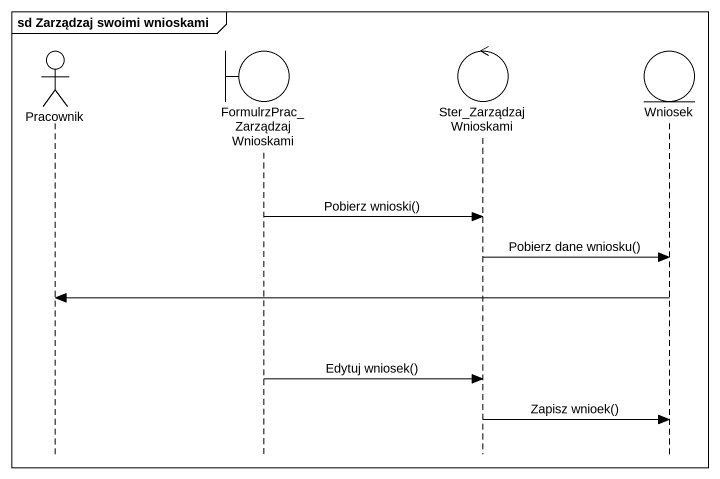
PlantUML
@startuml
mainframe sd Zarządzaj swoimi wnioskami
hide footbox
actor Pracownik
boundary "FormulrzPrac_ZarządzajWnioskami" as FormulrzPrac
control Ster_ZarządzajWnioskami
entity Wniosek

FormulrzPrac -> Ster_ZarządzajWnioskami : Pobierz wnioski()
Ster_ZarządzajWnioskami -> Wniosek : Pobierz dane wniosku()
Wniosek -> Pracownik
FormulrzPrac -> Ster_ZarządzajWnioskami : Edytuj wniosek()
Ster_ZarządzajWnioskami -> Wniosek : Zapisz wnioek()
@enduml
